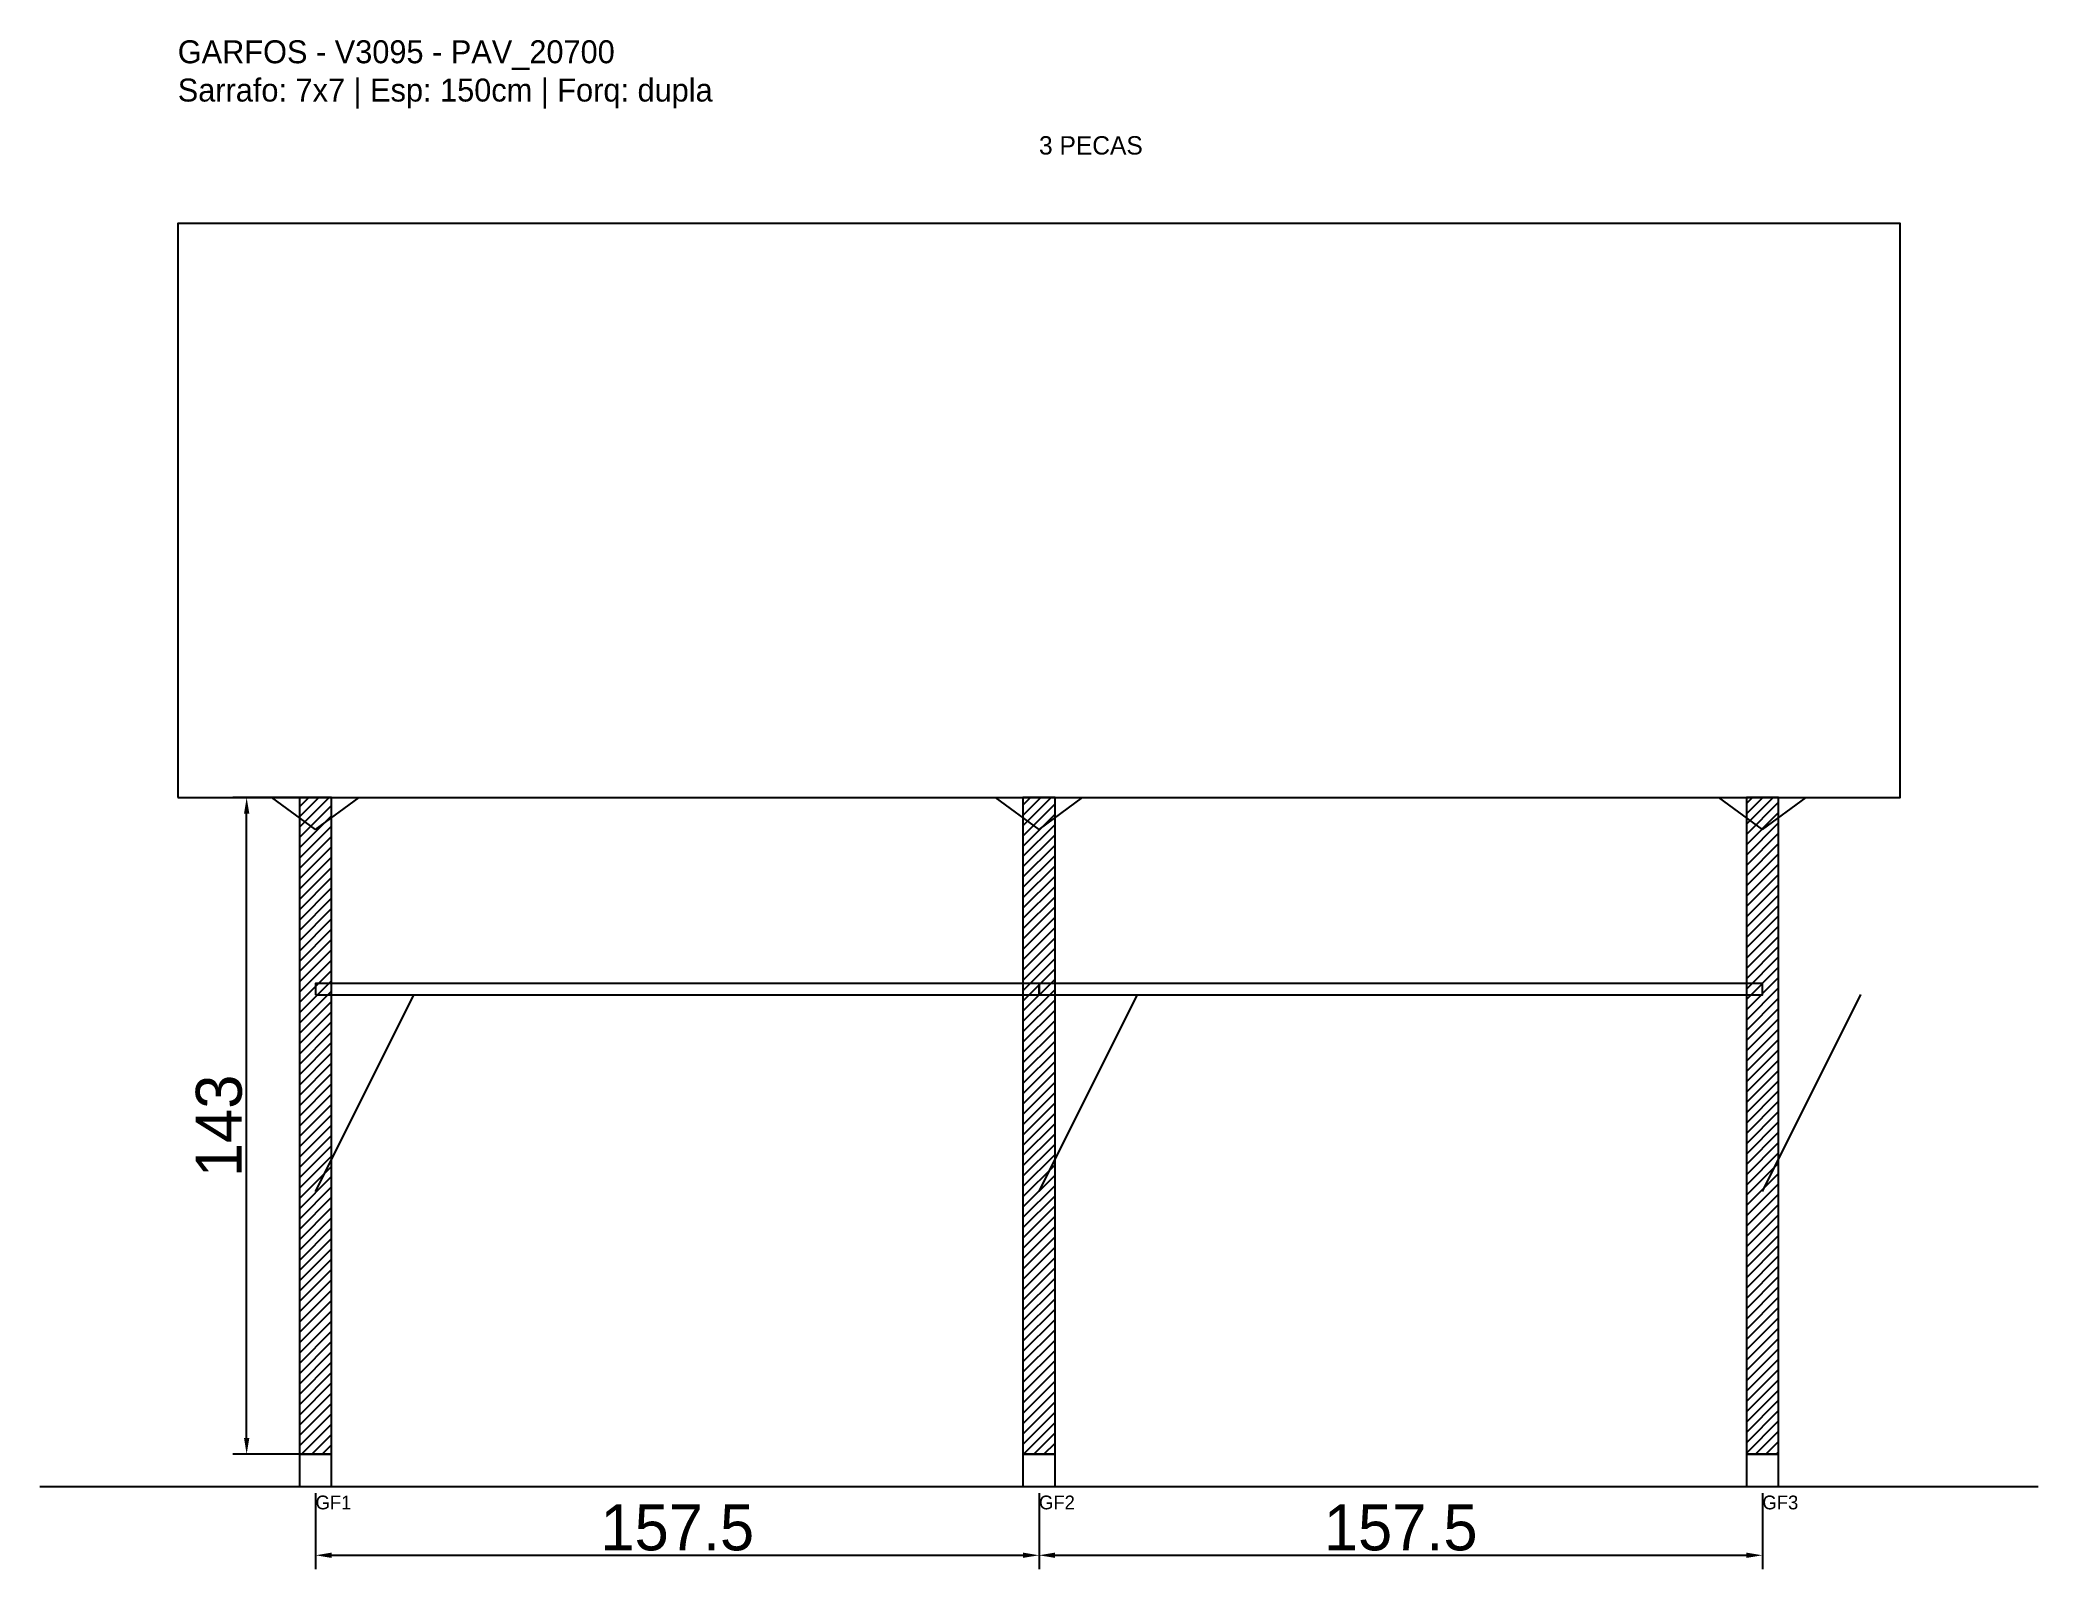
# Model space of a CAD drawing. Header units: metres. Extents: x -30 to 405, y -25 to 308.
import ezdxf

# ---------------------------------------------------------------- set-up
doc = ezdxf.new("R2010")
doc.units = ezdxf.units.M
for name, color, linetype in [('BARRA_ANCORAGEM', 1, 'Continuous'), ('COTA', 241, 'Continuous'), ('GARFOS OK', 3, 'Continuous'), ('NOME DA VIGA', 6, 'Continuous'), ('SARR_7x7', 40, 'Continuous'), ('TIRAS REESCORAMENTO', 252, 'Continuous'), ('VIGAS', 3, 'Continuous')]:
    doc.layers.add(name, color=color, linetype=linetype)
doc.dimstyles.new('EZ DXF', dxfattribs={"dimtxt": 10, "dimasz": 3.5, "dimexe": 3, "dimexo": 1.5, "dimgap": 1, "dimtad": 1, "dimdec": 1, "dimdsep": 46, "dimcen": 2.5, "dimazin": 3, "dimtfac": 1, "dimtmove": 0, "dimatfit": 3})

msp = doc.modelspace()

# ---------------------------------------------------------------- hatches: boundary and pattern name
at = {"layer": 'COTA'}
h = msp.add_hatch(dxfattribs=at)
h.set_pattern_fill('ANSI31', scale=0.5)
h.paths.add_polyline_path([(26.5, 0), (33.5, 0), (33.5, 143), (26.5, 143)])
h = msp.add_hatch(dxfattribs=at)
h.set_pattern_fill('ANSI31', scale=0.5)
h.paths.add_polyline_path([(184, 0), (191, 0), (191, 143), (184, 143)])
h = msp.add_hatch(dxfattribs=at)
h.set_pattern_fill('ANSI31', scale=0.5)
h.paths.add_polyline_path([(341.5, 0), (348.5, 0), (348.5, 143), (341.5, 143)])

# ---------------------------------------------------------------- linework, layer by layer
at = {"layer": 'BARRA_ANCORAGEM'}
for p, q in [((30, 57.2), (51.45, 100.1)), ((187.5, 57.2), (208.95, 100.1)), ((345, 57.2), (366.45, 100.1))]:
    msp.add_line(p, q, dxfattribs=at)
at = {"layer": 'GARFOS OK'}
for p, q in [((30, 136), (20.5, 143)), ((20.5, 143), (39.5, 143)), ((30, 136), (39.5, 143)), ((187.5, 136), (178, 143)), ((178, 143), (197, 143)), ((187.5, 136), (197, 143)), ((345, 136), (335.5, 143)), ((335.5, 143), (354.5, 143)), ((345, 136), (354.5, 143))]:
    msp.add_line(p, q, dxfattribs=at)
at = {"layer": 'GARFOS OK', "linetype": 'CONTINUOUS'}
msp.add_line((-30, -7), (405, -7), dxfattribs=at)
at = {"layer": 'GARFOS OK'}
for points in [[(26.5, 0), (33.5, 0), (33.5, 143), (26.5, 143), (26.5, 0)], [(184, 0), (191, 0), (191, 143), (184, 143), (184, 0)], [(341.5, 0), (348.5, 0), (348.5, 143), (341.5, 143), (341.5, 0)]]:
    msp.add_lwpolyline(points, dxfattribs=at)
at = {"layer": 'SARR_7x7'}
for points in [[(26.5, -7), (33.5, -7), (33.5, 0), (26.5, 0), (26.5, -7)], [(184, -7), (191, -7), (191, 0), (184, 0), (184, -7)], [(341.5, -7), (348.5, -7), (348.5, 0), (341.5, 0), (341.5, -7)]]:
    msp.add_lwpolyline(points, dxfattribs=at)
at = {"layer": 'TIRAS REESCORAMENTO'}
for points in [[(30, 100), (187.5, 100), (187.5, 102.5), (30, 102.5), (30, 100)], [(187.5, 100), (345, 100), (345, 102.5), (187.5, 102.5), (187.5, 100)]]:
    msp.add_lwpolyline(points, dxfattribs=at)
at = {"layer": 'VIGAS'}
msp.add_lwpolyline([(0, 143), (375, 143), (375, 268), (0, 268), (0, 143)], dxfattribs=at)

# ---------------------------------------------------------------- texts
at = {"layer": 'NOME DA VIGA'}
for s, height, p in [('3 PECAS', 4, (187.5, 283)), ('GF1', 3, (30, -12)), ('GF2', 3, (187.5, -12)), ('GF3', 3, (345, -12))]:
    msp.add_text(s, height=height, dxfattribs=at).set_placement(p)
at = {"layer": 'NOME DA VIGA', "insert": (0, 293), "char_height": 5, "attachment_point": 7}
msp.add_mtext('GARFOS - V3095 - PAV_20700\\PSarrafo: 7x7 | Esp: 150cm | Forq: dupla', dxfattribs=at)

# ---------------------------------------------------------------- dimensions: what is measured, and where the dimension line sits
at = {"layer": 'COTA'}
msp.add_linear_dim(base=(15, 0), p1=(30, 0), p2=(30, 143), angle=90, dimstyle='EZ DXF', dxfattribs=at).render()
for base, p1, p2 in [((30, -22), (30, -7), (187.5, -7)), ((187.5, -22), (187.5, -7), (345, -7))]:
    msp.add_linear_dim(base=base, p1=p1, p2=p2, dimstyle='EZ DXF', dxfattribs=at).render()

doc.saveas('drawing.dxf')
